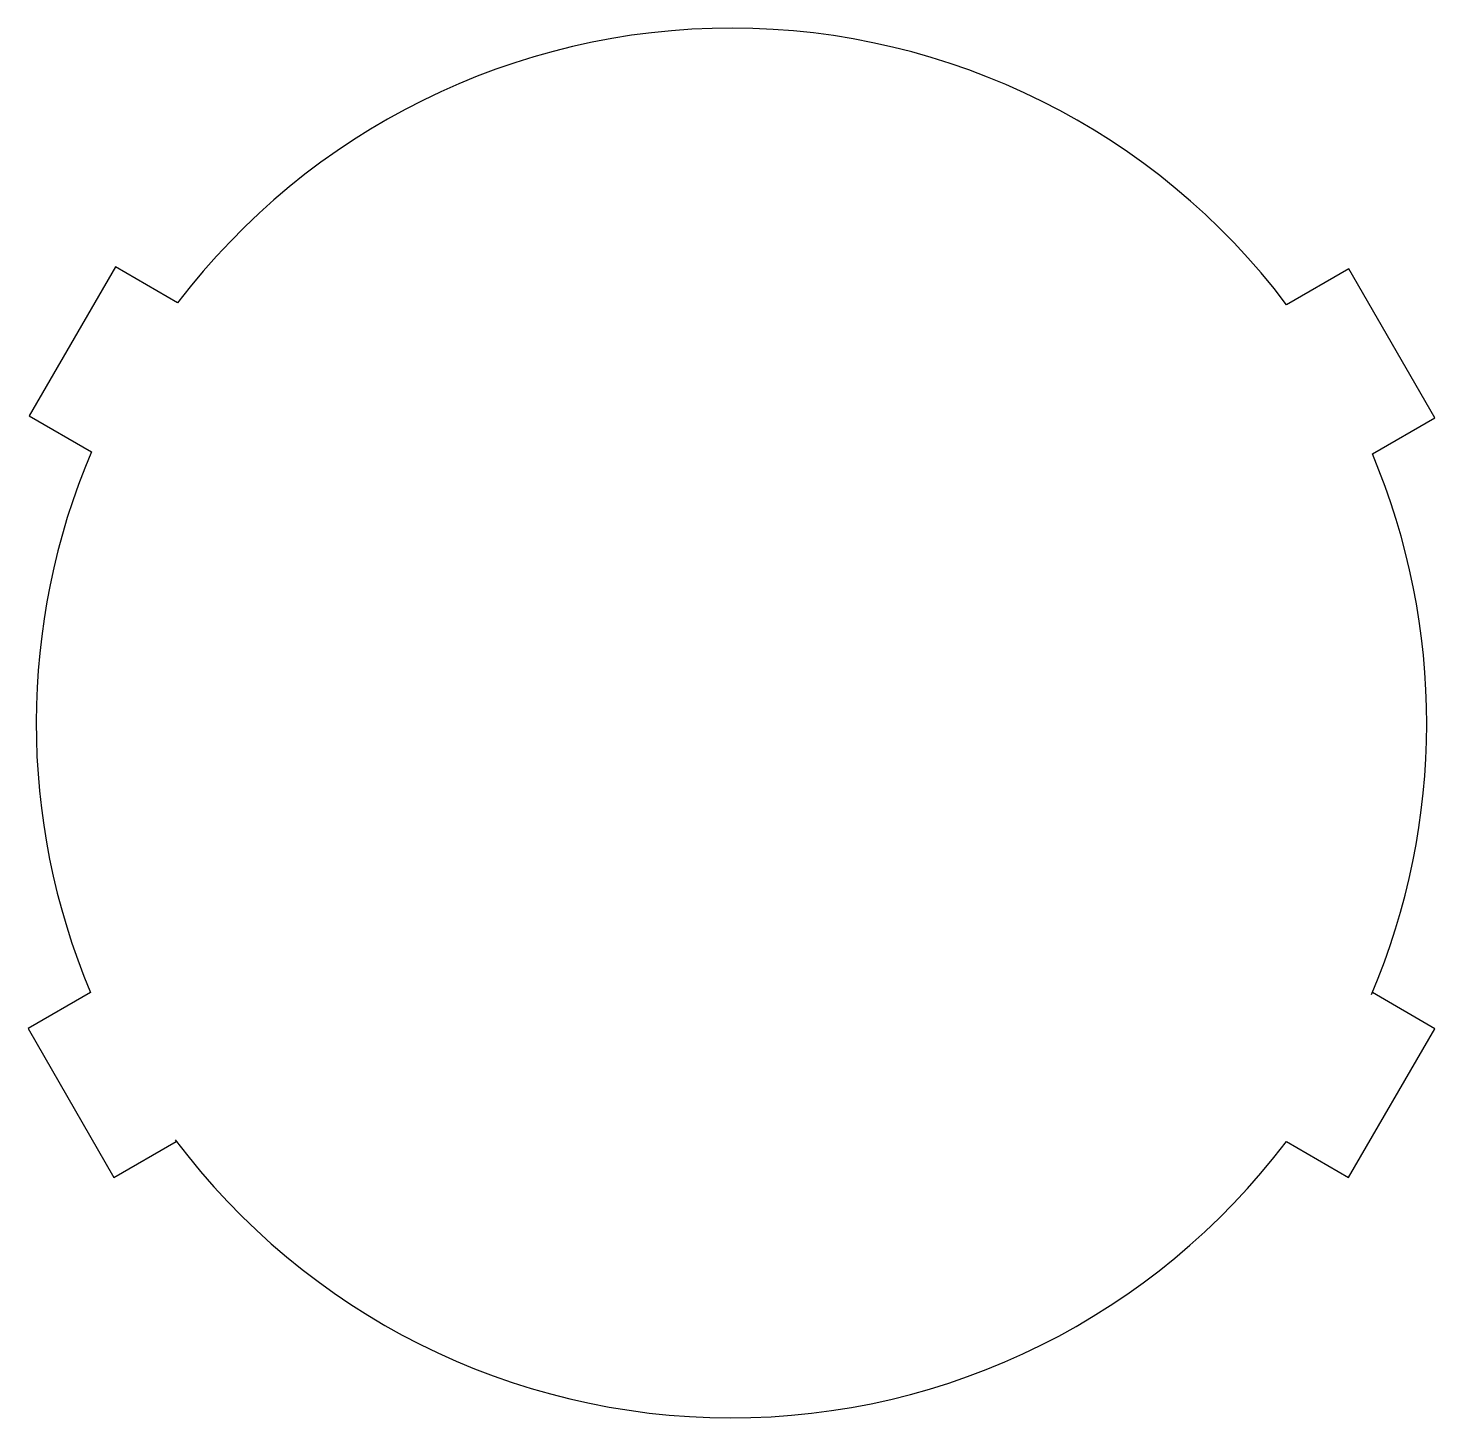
# Model space of a CAD drawing. Extents: x -20 to 20, y -19.8 to 19.8.
import ezdxf

# ---------------------------------------------------------------- set-up
doc = ezdxf.new("R2010")
doc.units = 0
doc.layers.add('MODELSKETCH_VISIBLE', color=7, linetype='CONTINUOUS')

msp = doc.modelspace()

# ---------------------------------------------------------------- linework, layer by layer
at = {"layer": 'MODELSKETCH_VISIBLE'}
for p, q in [((-17.547, 12.999), (-20.004, 8.759)), ((-15.774, 11.971), (-17.547, 12.999)), ((17.588, 12.944), (15.811, 11.922)), ((20.031, 8.697), (17.588, 12.944)), ((-20.004, 8.759), (-18.23, 7.732)), ((18.254, 7.675), (20.031, 8.697)), ((-18.254, -7.675), (-20.031, -8.697)), ((20.035, -8.706), (18.261, -7.679)), ((-20.031, -8.697), (-17.588, -12.944)), ((17.578, -12.946), (20.035, -8.706)), ((-17.588, -12.944), (-15.811, -11.922)), ((15.805, -11.918), (17.578, -12.946))]:
    msp.add_line(p, q, dxfattribs=at)
for radius, start, end in [(19.802, 37.0176, 142.8035), (19.802, 157.0176, 202.8035), (19.802, 337.0176, 22.8035), (19.795, 216.8413, 322.9798)]:
    msp.add_arc((0, 0), radius, start, end, dxfattribs=at)

doc.saveas('drawing.dxf')
